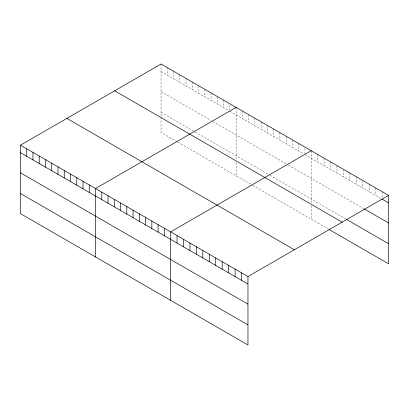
<?xml version="1.0" encoding="UTF-8"?>
<svg xmlns="http://www.w3.org/2000/svg" width="409" height="409" viewBox="0 0 409 409"><rect width="100%" height="100%" fill="white"/><g stroke="black" fill="none" stroke-linecap="round" stroke-linejoin="round"><path stroke-width="0.31" stroke-dasharray="2.04 1.53" d="M161.039 64.019L161.039 116.611M161.039 71.503L228.294 110.333M229.858 111.238L303.897 153.983M304.94 154.587L381.566 198.825M161.039 91.621L211.09 120.517M213.176 121.724L286.167 163.866M288.253 165.067L363.841 208.708M161.039 112.347L194.408 131.611M194.929 131.913L269.485 174.96M270.006 175.256L346.111 219.198M177.199 141.795L161.039 132.465L161.039 117.225M177.721 142.097L252.281 185.139M252.803 185.441L328.386 229.081M382.103 191.647L382.103 197.89M375.656 187.925L375.656 195.415M369.209 184.203L369.209 191.693M362.768 180.481L362.768 187.971M356.321 176.76L356.321 184.249M349.874 173.038L349.874 180.527M343.427 169.316L343.427 176.806M336.98 165.594L336.98 173.084M330.533 161.877L330.533 169.362M324.086 158.155L324.086 165.64M317.64 154.433L317.64 161.918M311.198 150.711L311.198 203.309M311.198 205.747L311.198 219.158M304.94 148.344L304.94 153.334M298.682 143.487L298.682 150.972M292.425 139.873L292.425 147.358M286.167 136.258L286.167 143.748M279.914 132.649L279.914 140.134M273.657 129.034L273.657 136.524M267.399 125.425L267.399 132.91M261.141 121.81L261.141 129.3M254.889 118.201L254.889 125.686M248.631 114.586L248.631 122.076M242.373 110.977L242.373 118.462M236.116 107.362L236.116 159.352M236.116 162.399L236.116 175.809M229.858 105.001L229.858 109.99M223.605 100.139L223.605 107.623M217.348 96.524L217.348 104.014M211.09 92.915L211.09 100.399M204.832 89.3L204.832 96.79M198.575 85.691L198.575 93.175M192.322 82.076L192.322 89.566M186.064 78.467L186.064 85.951M179.807 74.852L179.807 82.342M173.549 71.243L173.549 78.727M167.296 67.628L167.296 75.118"/><path stroke-width="0.61" d="M20.45 145.185L247.961 276.535L247.961 344.981L20.45 213.631L20.45 145.185L161.039 64.019L388.55 195.369L388.55 263.815L328.923 229.393M236.116 107.362L95.527 188.529L95.527 256.975M311.198 150.711L170.609 231.877L170.609 300.324M247.961 276.535L388.55 195.369M382.103 199.137L388.55 202.859M364.378 209.019L388.55 222.971M346.648 219.51L388.55 243.698M114.643 90.803L342.154 222.153M66.846 118.4L294.357 249.751M20.45 152.669L247.961 284.025M20.45 172.787L247.961 304.143M20.45 193.513L247.961 324.869M241.514 272.813L241.514 280.303M235.073 269.091L235.073 276.581M228.626 265.375L228.626 272.859M222.179 261.653L222.179 269.137M215.732 257.931L215.732 265.415M209.285 254.209L209.285 261.694M202.838 250.487L202.838 257.972M196.392 246.765L196.392 254.25M189.945 243.043L189.945 250.528M183.503 239.321L183.503 246.806M177.056 235.599L177.056 243.084M164.352 228.263L164.352 235.753M158.094 224.653L158.094 232.138M151.836 221.039L151.836 228.529M145.584 217.43L145.584 224.914M139.326 213.815L139.326 221.305M133.068 210.206L133.068 217.69M126.81 206.591L126.81 214.076M120.558 202.982L120.558 210.466M114.3 199.367L114.3 206.852M108.042 195.753L108.042 203.242M101.785 192.143L101.785 199.628M89.274 184.919L89.274 192.404M83.017 181.305L83.017 188.794M76.759 177.695L76.759 185.18M70.501 174.081L70.501 181.57M64.244 170.471L64.244 177.956M57.991 166.857L57.991 174.341M51.733 163.247L51.733 170.732M45.476 159.633L45.476 167.117M39.218 156.018L39.218 163.508M32.965 152.409L32.965 159.893M26.708 148.794L26.708 156.284"/></g></svg>
